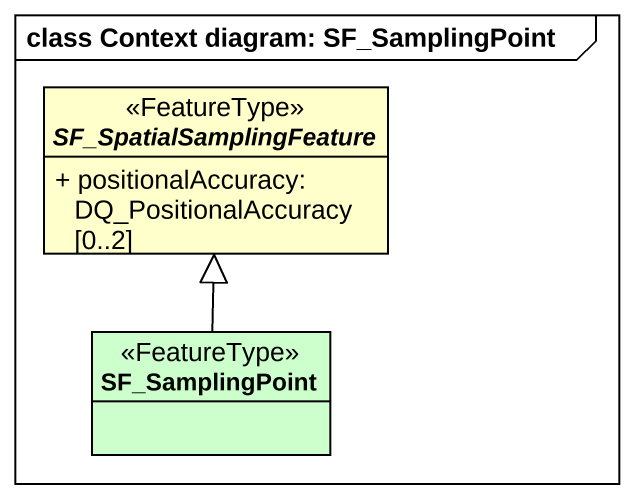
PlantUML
@startuml
mainframe class Context diagram: SF_SamplingPoint
hide circle
hide empty members
skinparam classAttributeIconSize 0
abstract class SF_SpatialSamplingFeature <<FeatureType>> {
  + positionalAccuracy: DQ_PositionalAccuracy [0..2]
}
class SF_SamplingPoint <<FeatureType>> #CCFFCC
SF_SamplingPoint -up-|> SF_SpatialSamplingFeature
@enduml
